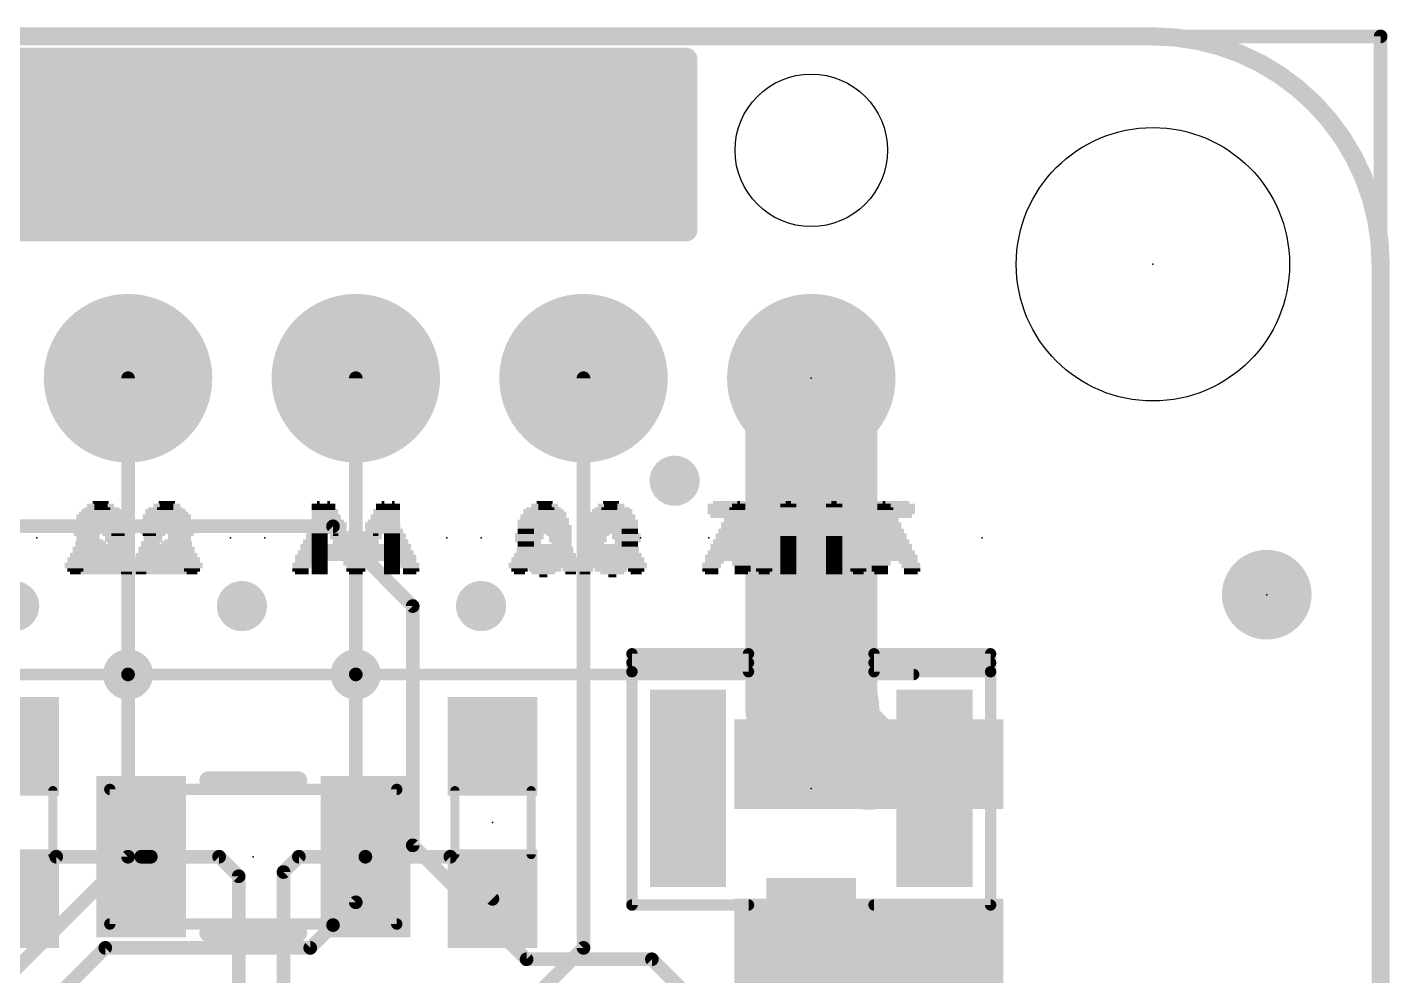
# Model space of a CAD drawing. Extents: x -34 to 73, y -65 to 31.
# Drawn here: x 29.36 to 44.55, y 20.01 to 30.58 of the extents above; entities that cross this region are included whole.
import ezdxf

# ---------------------------------------------------------------- set-up
doc = ezdxf.new("R2010")
doc.units = 0
for name, color, linetype in [('1', 12, 'CONTINUOUS'), ('16', 53, 'CONTINUOUS'), ('17', 254, 'CONTINUOUS'), ('18', 110, 'CONTINUOUS'), ('20', 53, 'CONTINUOUS'), ('21', 41, 'CONTINUOUS'), ('22', 40, 'CONTINUOUS'), ('23', 53, 'CONTINUOUS'), ('24', 53, 'CONTINUOUS'), ('51', 53, 'CONTINUOUS')]:
    doc.layers.add(name, color=color, linetype=linetype)

# ---------------------------------------------------------------- blocks, each defined once
blk = doc.blocks.new('RECT')
blk.add_solid([(-0.5, -0.5), (0.5, -0.5), (-0.5, 0.5), (0.5, 0.5)])
blk = doc.blocks.new('PIE')
at = {"const_width": 0.5}
blk.add_lwpolyline([(0, -0.25, 1), (0, 0.25, 1), (0, -0.25)], format="xyb", dxfattribs=at)
blk = doc.blocks.new('ROUNDP')
at = {"const_width": 0.5}
blk.add_lwpolyline([(0, -0.25, 1), (0, 0.25, 1), (0, -0.25)], format="xyb", dxfattribs=at)
blk = doc.blocks.new('ROUNDV')
at = {"const_width": 0.5}
blk.add_lwpolyline([(0, -0.25, 1), (0, 0.25, 1), (0, -0.25)], format="xyb", dxfattribs=at)

msp = doc.modelspace()

# ---------------------------------------------------------------- linework, layer by layer
at = {"layer": '1'}
for points, const_width in [([(44.45, 30.48), (0, 30.48)], 0.1524), ([(44.45, 0), (44.45, 30.48)], 0.1524), ([(38.1, 23.623), (38.1, 26.67)], 1.4732), ([(30.48, 23.368), (30.48, 26.67)], 0.1524), ([(33.02, 23.368), (33.02, 26.67)], 0.1524), ([(35.56, 20.32), (35.56, 26.67)], 0.1524), ([(29.679, 21.336), (29.21, 20.867)], 0.1524), ([(30.627, 21.336), (29.679, 21.336)], 0.1524), ([(30.734, 21.336), (30.627, 21.336)], 0.1524), ([(31.496, 21.336), (30.734, 21.336)], 0.1524), ([(31.714, 21.118), (31.496, 21.336)], 0.1524), ([(32.214, 21.165), (32.385, 21.336)], 0.1524), ([(32.385, 21.336), (33.127, 21.336)], 0.1524), ([(33.127, 21.336), (34.075, 21.336)], 0.1524), ([(34.075, 21.336), (34.544, 20.867)], 0.1524), ([(31.714, 18.767), (31.714, 21.118)], 0.1524), ([(32.214, 18.767), (32.214, 21.165)], 0.1524), ([(34.925, 19.685), (35.56, 20.32)], 0.1524)]:
    msp.add_lwpolyline(points, dxfattribs=dict(at, const_width=const_width))
for points, const_width in [([(44.4881, 30.48, 1), (44.4119, 30.48)], 0.0762), ([(44.45, 30.4419, 1), (44.45, 30.5181)], 0.0762), ([(38.4683, 26.67, 1), (37.7317, 26.67)], 0.7366), ([(30.5181, 26.67, 1), (30.4419, 26.67)], 0.0762), ([(33.0581, 26.67, 1), (32.9819, 26.67)], 0.0762), ([(35.5981, 26.67, 1), (35.5219, 26.67)], 0.0762), ([(37.7317, 23.623, 1), (38.4683, 23.623)], 0.7366), ([(30.4419, 23.368, 1), (30.5181, 23.368)], 0.0762), ([(32.9819, 23.368, 1), (33.0581, 23.368)], 0.0762), ([(29.679, 21.3741, 1), (29.679, 21.2979)], 0.0762), ([(29.7059, 21.3091, 1), (29.6521, 21.3629)], 0.0762), ([(30.627, 21.3741, 1), (30.627, 21.2979)], 0.0762), ([(30.627, 21.2979, 1), (30.627, 21.3741)], 0.0762), ([(30.734, 21.3741, 1), (30.734, 21.2979)], 0.0762), ([(30.734, 21.2979, 1), (30.734, 21.3741)], 0.0762), ([(31.5229, 21.3629, 1), (31.4691, 21.3091)], 0.0762), ([(31.496, 21.2979, 1), (31.496, 21.3741)], 0.0762), ([(32.385, 21.3741, 1), (32.385, 21.2979)], 0.0762), ([(32.4119, 21.3091, 1), (32.3581, 21.3629)], 0.0762), ([(33.127, 21.3741, 1), (33.127, 21.2979)], 0.0762), ([(33.127, 21.2979, 1), (33.127, 21.3741)], 0.0762), ([(34.1019, 21.3629, 1), (34.0481, 21.3091)], 0.0762), ([(34.075, 21.2979, 1), (34.075, 21.3741)], 0.0762), ([(31.7521, 21.118, 1), (31.6759, 21.118)], 0.0762), ([(31.6871, 21.0911, 1), (31.7409, 21.1449)], 0.0762), ([(32.2521, 21.165, 1), (32.1759, 21.165)], 0.0762), ([(32.1871, 21.1919, 1), (32.2409, 21.1381)], 0.0762), ([(34.5171, 20.8401, 1), (34.5709, 20.8939)], 0.0762), ([(35.5869, 20.2931, 1), (35.5331, 20.3469)], 0.0762), ([(35.5219, 20.32, 1), (35.5981, 20.32)], 0.0762)]:
    msp.add_lwpolyline(points, format="xyb", dxfattribs=dict(at, const_width=const_width))
at = {"layer": '16'}
for points, const_width in [([(0, 30.48), (44.45, 30.48)], 0.1524), ([(44.45, 30.48), (44.45, 0)], 0.1524), ([(38.1, 26.67), (38.1, 23.009)], 1.4732), ([(32.766, 25.019), (22.098, 25.019)], 0.1524), ([(33.655, 24.13), (32.766, 25.019)], 0.1524), ([(33.655, 21.463), (33.655, 24.13)], 0.1524), ([(38.1, 23.009), (38.122, 22.987)], 1.4732), ([(30.48, 21.336), (30.48, 23.368)], 0.1524), ([(33.02, 20.828), (33.02, 23.368)], 0.1524), ([(38.742, 22.367), (38.122, 22.987)], 1.016), ([(34.925, 20.193), (33.655, 21.463)], 0.1524), ([(28.829, 19.685), (30.48, 21.336)], 0.1524), ([(32.766, 20.574), (33.02, 20.828)], 0.1524), ([(32.512, 20.32), (32.766, 20.574)], 0.1524), ([(29.591, 19.685), (30.226, 20.32)], 0.1524), ([(30.226, 20.32), (32.512, 20.32)], 0.1524), ([(36.322, 20.193), (34.925, 20.193)], 0.1524), ([(36.703, 19.812), (36.322, 20.193)], 0.1524)]:
    msp.add_lwpolyline(points, dxfattribs=dict(at, const_width=const_width))
for points, const_width in [([(44.4881, 30.48, 1), (44.4119, 30.48)], 0.0762), ([(44.45, 30.4419, 1), (44.45, 30.5181)], 0.0762), ([(38.4683, 26.67, 1), (37.7317, 26.67)], 0.7366), ([(32.7929, 25.0459, 1), (32.7391, 24.9921)], 0.0762), ([(32.766, 24.9809, 1), (32.766, 25.0571)], 0.0762), ([(33.6931, 24.13, 1), (33.6169, 24.13)], 0.0762), ([(33.6281, 24.1031, 1), (33.6819, 24.1569)], 0.0762), ([(38.3604, 23.2694, 1), (37.8396, 22.7486)], 0.7366), ([(37.8616, 22.7266, 1), (38.3824, 23.2474)], 0.7366), ([(30.5181, 23.368, 1), (30.4419, 23.368)], 0.0762), ([(33.0581, 23.368, 1), (32.9819, 23.368)], 0.0762), ([(38.3016, 23.1666, 1), (37.9424, 22.8074)], 0.508), ([(37.7317, 23.009, 1), (38.4683, 23.009)], 0.7366), ([(38.5624, 22.1874, 1), (38.9216, 22.5466)], 0.508), ([(33.6169, 21.463, 1), (33.6931, 21.463)], 0.0762), ([(33.6819, 21.4899, 1), (33.6281, 21.4361)], 0.0762), ([(30.4419, 21.336, 1), (30.5181, 21.336)], 0.0762), ([(30.5069, 21.3091, 1), (30.4531, 21.3629)], 0.0762), ([(32.9819, 20.828, 1), (33.0581, 20.828)], 0.0762), ([(33.0469, 20.8011, 1), (32.9931, 20.8549)], 0.0762), ([(32.7391, 20.6009, 1), (32.7929, 20.5471)], 0.0762), ([(32.7929, 20.5471, 1), (32.7391, 20.6009)], 0.0762), ([(30.226, 20.3581, 1), (30.226, 20.2819)], 0.0762), ([(30.2529, 20.2931, 1), (30.1991, 20.3469)], 0.0762), ([(32.4851, 20.3469, 1), (32.5389, 20.2931)], 0.0762), ([(32.512, 20.2819, 1), (32.512, 20.3581)], 0.0762), ([(34.925, 20.2311, 1), (34.925, 20.1549)], 0.0762), ([(34.8981, 20.1661, 1), (34.9519, 20.2199)], 0.0762), ([(36.3489, 20.2199, 1), (36.2951, 20.1661)], 0.0762), ([(36.322, 20.1549, 1), (36.322, 20.2311)], 0.0762)]:
    msp.add_lwpolyline(points, format="xyb", dxfattribs=dict(at, const_width=const_width))
at = {"layer": '20', "const_width": 0.2032}
for points in [[(38.1, 30.48), (9.652, 30.48)], [(38.1, 30.48), (41.91, 30.48)], [(44.45, 27.94), (44.45, 26.67)], [(44.45, 2.54), (44.45, 26.67)]]:
    msp.add_lwpolyline(points, dxfattribs=at)
at = {"layer": '20'}
for points, const_width in [([(38.1, 30.5308, 1), (38.1, 30.4292)], 0.1016), ([(38.1, 30.4292, 1), (38.1, 30.5308)], 0.1016), ([(44.45, 27.94, 0.4142), (41.91, 30.48)], 0.2032), ([(41.91, 30.5308, 1), (41.91, 30.4292)], 0.1016), ([(41.91, 30.4292, 1), (41.91, 30.5308)], 0.1016), ([(44.5008, 27.94, 1), (44.3992, 27.94)], 0.1016), ([(44.3992, 27.94, 1), (44.5008, 27.94)], 0.1016), ([(44.5008, 26.67, 1), (44.3992, 26.67)], 0.1016), ([(44.3992, 26.67, 1), (44.5008, 26.67)], 0.1016)]:
    msp.add_lwpolyline(points, format="xyb", dxfattribs=dict(at, const_width=const_width))
for centre, radius in [((38.1, 29.21), 0.85), ((41.91, 27.94), 1.524)]:
    msp.add_circle(centre, radius, dxfattribs=at)
at = {"layer": '21'}
for points, const_width in [([(11.811, 30.226), (36.703, 30.226)], 0.254), ([(36.703, 30.226), (36.703, 28.321)], 0.254), ([(11.811, 29.972), (36.703, 29.972)], 0.254), ([(11.811, 29.718), (36.703, 29.718)], 0.254), ([(11.811, 29.464), (36.703, 29.464)], 0.254), ([(11.811, 29.21), (36.703, 29.21)], 0.254), ([(11.811, 28.956), (36.703, 28.956)], 0.254), ([(11.811, 28.702), (36.703, 28.702)], 0.254), ([(11.811, 28.448), (36.703, 28.448)], 0.254), ([(36.703, 28.321), (11.811, 28.321)], 0.254), ([(37.4, 23.598), (36.1, 23.598)], 0.127), ([(36.1, 23.598), (36.1, 23.398)], 0.127), ([(37.4, 23.498), (36.1, 23.498)], 0.127), ([(37.4, 23.598), (37.4, 23.398)], 0.127), ([(40.1, 23.598), (38.8, 23.598)], 0.127), ([(38.8, 23.598), (38.8, 23.398)], 0.127), ([(40.1, 23.498), (38.8, 23.498)], 0.127), ([(40.1, 23.598), (40.1, 23.398)], 0.127), ([(37.4, 23.398), (36.1, 23.398)], 0.127), ([(36.1, 23.398), (36.1, 20.798)], 0.127), ([(40.1, 23.398), (38.8, 23.398)], 0.127), ([(40.1, 20.798), (40.1, 23.398)], 0.127), ([(31.377, 22.186), (32.377, 22.186)], 0.2032), ([(37.4, 20.798), (36.1, 20.798)], 0.127), ([(40.1, 20.798), (38.8, 20.798)], 0.127), ([(32.377, 20.486), (31.377, 20.486)], 0.2032)]:
    msp.add_lwpolyline(points, dxfattribs=dict(at, const_width=const_width))
for points, const_width in [([(36.7665, 30.226, 1), (36.6395, 30.226)], 0.127), ([(36.703, 30.1625, 1), (36.703, 30.2895)], 0.127), ([(36.703, 29.9085, 1), (36.703, 30.0355)], 0.127), ([(36.703, 29.6545, 1), (36.703, 29.7815)], 0.127), ([(36.703, 29.4005, 1), (36.703, 29.5275)], 0.127), ([(36.703, 29.1465, 1), (36.703, 29.2735)], 0.127), ([(36.703, 28.8925, 1), (36.703, 29.0195)], 0.127), ([(36.703, 28.6385, 1), (36.703, 28.7655)], 0.127), ([(36.703, 28.3845, 1), (36.703, 28.5115)], 0.127), ([(36.703, 28.2575, 1), (36.703, 28.3845)], 0.127), ([(36.6395, 28.321, 1), (36.7665, 28.321)], 0.127), ([(36.1318, 23.598, 1), (36.0682, 23.598)], 0.0635), ([(36.1, 23.6298, 1), (36.1, 23.5663)], 0.0635), ([(36.1, 23.5297, 1), (36.1, 23.4663)], 0.0635), ([(37.4318, 23.598, 1), (37.3682, 23.598)], 0.0635), ([(37.4, 23.5663, 1), (37.4, 23.6298)], 0.0635), ([(37.4, 23.4663, 1), (37.4, 23.5297)], 0.0635), ([(38.8, 23.6298, 1), (38.8, 23.5663)], 0.0635), ([(38.8318, 23.598, 1), (38.7683, 23.598)], 0.0635), ([(38.8, 23.5297, 1), (38.8, 23.4663)], 0.0635), ([(40.1318, 23.598, 1), (40.0682, 23.598)], 0.0635), ([(40.1, 23.5663, 1), (40.1, 23.6298)], 0.0635), ([(40.1, 23.4663, 1), (40.1, 23.5297)], 0.0635), ([(36.1318, 23.398, 1), (36.0682, 23.398)], 0.0635), ([(36.0682, 23.398, 1), (36.1318, 23.398)], 0.0635), ([(36.1, 23.4297, 1), (36.1, 23.3663)], 0.0635), ([(37.3682, 23.398, 1), (37.4318, 23.398)], 0.0635), ([(37.4, 23.3663, 1), (37.4, 23.4297)], 0.0635), ([(38.8, 23.4297, 1), (38.8, 23.3663)], 0.0635), ([(38.7683, 23.398, 1), (38.8318, 23.398)], 0.0635), ([(40.1318, 23.398, 1), (40.0682, 23.398)], 0.0635), ([(40.0682, 23.398, 1), (40.1318, 23.398)], 0.0635), ([(40.1, 23.3663, 1), (40.1, 23.4297)], 0.0635), ([(31.377, 22.2368, 1), (31.377, 22.1352)], 0.1016), ([(32.377, 22.1352, 1), (32.377, 22.2368)], 0.1016), ([(36.0682, 20.798, 1), (36.1318, 20.798)], 0.0635), ([(36.1, 20.8298, 1), (36.1, 20.7663)], 0.0635), ([(37.4, 20.7663, 1), (37.4, 20.8298)], 0.0635), ([(38.8, 20.8298, 1), (38.8, 20.7663)], 0.0635), ([(40.0682, 20.798, 1), (40.1318, 20.798)], 0.0635), ([(40.1, 20.7663, 1), (40.1, 20.8298)], 0.0635), ([(31.377, 20.5368, 1), (31.377, 20.4352)], 0.1016), ([(32.377, 20.4352, 1), (32.377, 20.5368)], 0.1016)]:
    msp.add_lwpolyline(points, format="xyb", dxfattribs=dict(at, const_width=const_width))
at = {"layer": '22'}
for points, const_width in [([(36.703, 30.226), (11.811, 30.226)], 0.254), ([(36.703, 28.321), (36.703, 30.226)], 0.254), ([(11.811, 29.972), (36.703, 29.972)], 0.254), ([(11.811, 29.718), (36.703, 29.718)], 0.254), ([(11.811, 29.464), (36.703, 29.464)], 0.254), ([(11.811, 29.21), (36.703, 29.21)], 0.254), ([(11.811, 28.956), (36.703, 28.956)], 0.254), ([(11.811, 28.702), (36.703, 28.702)], 0.254), ([(11.811, 28.448), (36.703, 28.448)], 0.254), ([(11.811, 28.321), (36.703, 28.321)], 0.254), ([(23.242, 23.367), (39.242, 23.367)], 0.127)]:
    msp.add_lwpolyline(points, dxfattribs=dict(at, const_width=const_width))
for points, const_width in [([(36.7665, 30.226, 1), (36.6395, 30.226)], 0.127), ([(36.703, 30.1625, 1), (36.703, 30.2895)], 0.127), ([(36.703, 29.9085, 1), (36.703, 30.0355)], 0.127), ([(36.703, 29.6545, 1), (36.703, 29.7815)], 0.127), ([(36.703, 29.4005, 1), (36.703, 29.5275)], 0.127), ([(36.703, 29.1465, 1), (36.703, 29.2735)], 0.127), ([(36.703, 28.8925, 1), (36.703, 29.0195)], 0.127), ([(36.703, 28.6385, 1), (36.703, 28.7655)], 0.127), ([(36.703, 28.3845, 1), (36.703, 28.5115)], 0.127), ([(36.703, 28.2575, 1), (36.703, 28.3845)], 0.127), ([(36.6395, 28.321, 1), (36.7665, 28.321)], 0.127), ([(39.242, 23.3353, 1), (39.242, 23.3987)], 0.0635)]:
    msp.add_lwpolyline(points, format="xyb", dxfattribs=dict(at, const_width=const_width))
at = {"layer": '23'}
for p in [(41.91, 27.94), (38.1, 26.67), (31.623, 24.892), (34.036, 24.892), (36.195, 24.892), (43.18, 24.257), (38.1, 22.098), (34.544, 21.717), (31.877, 21.336)]:
    msp.add_point(p, dxfattribs=at)
at = {"layer": '24'}
for p in [(29.464, 24.892), (32.004, 24.892), (34.417, 24.892), (36.957, 24.892), (40.005, 24.892), (43.18, 24.257)]:
    msp.add_point(p, dxfattribs=at)
at = {"layer": '51'}
for points, const_width in [([(29.642, 22.073), (29.642, 21.361)], 0.1016), ([(30.277, 22.086), (33.477, 22.086)], 0.127), ([(30.277, 20.586), (30.277, 22.086)], 0.127), ([(33.477, 22.086), (33.477, 20.586)], 0.127), ([(34.125, 22.073), (34.125, 21.361)], 0.1016), ([(34.976, 22.073), (34.976, 21.361)], 0.1016), ([(33.477, 20.586), (30.277, 20.586)], 0.127)]:
    msp.add_lwpolyline(points, dxfattribs=dict(at, const_width=const_width))
for points, const_width in [([(29.6674, 22.073, 1), (29.6166, 22.073)], 0.0508), ([(30.277, 22.1178, 1), (30.277, 22.0543)], 0.0635), ([(30.3087, 22.086, 1), (30.2453, 22.086)], 0.0635), ([(33.5088, 22.086, 1), (33.4453, 22.086)], 0.0635), ([(33.477, 22.0543, 1), (33.477, 22.1178)], 0.0635), ([(34.1504, 22.073, 1), (34.0996, 22.073)], 0.0508), ([(35.0014, 22.073, 1), (34.9506, 22.073)], 0.0508), ([(29.6166, 21.361, 1), (29.6674, 21.361)], 0.0508), ([(34.0996, 21.361, 1), (34.1504, 21.361)], 0.0508), ([(34.9506, 21.361, 1), (35.0014, 21.361)], 0.0508), ([(30.277, 20.6178, 1), (30.277, 20.5543)], 0.0635), ([(30.2453, 20.586, 1), (30.3087, 20.586)], 0.0635), ([(33.4453, 20.586, 1), (33.5088, 20.586)], 0.0635), ([(33.477, 20.5543, 1), (33.477, 20.6178)], 0.0635)]:
    msp.add_lwpolyline(points, format="xyb", dxfattribs=dict(at, const_width=const_width))

# ---------------------------------------------------------------- block references
at = {"layer": '1'}
msp.add_blockref('PIE', (43.18, 24.257), dxfattribs=at)
for p, xscale, rotation in [((38.1, 23.623), 1.05, 90), ((29.21, 22.567), 1.1, 270), ((34.544, 22.567), 1.1, 270), ((29.21, 20.867), 1.1, 270), ((34.544, 20.867), 1.1, 270), ((38.1, 20.573), 1.05, 90)]:
    msp.add_blockref('RECT', p, dxfattribs=dict(at, xscale=xscale, rotation=rotation))
at = {"layer": '1', "xscale": 2.2, "yscale": 0.85, "rotation": 90}
for p in [(36.725, 22.098), (39.475, 22.098)]:
    msp.add_blockref('RECT', p, dxfattribs=at)
at = {"layer": '1', "yscale": 1.8}
for p in [(30.627, 21.336), (33.127, 21.336)]:
    msp.add_blockref('RECT', p, dxfattribs=at)
at = {"layer": '16'}
msp.add_blockref('PIE', (43.18, 24.257), dxfattribs=at)
at = {"layer": '16', "xscale": 3}
for p in [(38.742, 22.367), (38.742, 20.367)]:
    msp.add_blockref('RECT', p, dxfattribs=at)
at = {"layer": '17', "xscale": 1.8796, "yscale": 1.8796, "rotation": 90}
for p in [(30.48, 29.21), (30.48, 29.21), (33.02, 29.21), (33.02, 29.21), (35.56, 29.21), (35.56, 29.21), (30.48, 26.67), (30.48, 26.67), (33.02, 26.67), (33.02, 26.67), (35.56, 26.67), (35.56, 26.67), (38.1, 26.67), (38.1, 26.67)]:
    msp.add_blockref('ROUNDP', p, dxfattribs=at)
at = {"layer": '18', "xscale": 0.5588, "yscale": 0.5588}
for p in [(36.576, 25.527), (36.576, 25.527), (29.21, 24.13), (29.21, 24.13), (31.75, 24.13), (31.75, 24.13), (34.417, 24.13), (34.417, 24.13), (30.48, 23.368), (30.48, 23.368), (33.02, 23.368), (33.02, 23.368)]:
    msp.add_blockref('ROUNDV', p, dxfattribs=at)
at = {"layer": '21'}
for p, xscale, yscale in [((30.178, 25.252), 0.15, 0.04), ((30.193, 25.217), 0.18, 0.03), ((30.178, 25.287), 0.03, 0.03), ((30.898, 25.217), 0.39, 0.03), ((30.913, 25.252), 0.3, 0.04), ((30.913, 25.287), 0.18, 0.03), ((32.703, 25.217), 0.18, 0.03), ((32.718, 25.252), 0.15, 0.04), ((32.718, 25.287), 0.03, 0.03), ((33.423, 25.217), 0.18, 0.03), ((33.438, 25.252), 0.15, 0.04), ((33.438, 25.287), 0.03, 0.03), ((35.131, 25.252), 0.15, 0.04), ((35.146, 25.217), 0.18, 0.03), ((35.131, 25.287), 0.03, 0.03), ((35.881, 25.217), 0.39, 0.03), ((35.866, 25.252), 0.3, 0.04), ((35.866, 25.287), 0.18, 0.03), ((37.275, 25.217), 0.18, 0.03), ((37.29, 25.252), 0.15, 0.04), ((37.29, 25.287), 0.03, 0.03), ((37.845, 25.252), 0.18, 0.04), ((37.86, 25.217), 0.21, 0.03), ((37.845, 25.287), 0.06, 0.03), ((38.34, 25.217), 0.21, 0.03), ((38.355, 25.252), 0.18, 0.04), ((38.34, 25.287), 0.03, 0.03), ((38.865, 25.217), 0.78, 0.03), ((38.88, 25.252), 0.75, 0.04), ((38.865, 25.287), 0.66, 0.03), ((30.178, 25.077), 0.33, 0.03), ((30.178, 25.132), 0.27, 0.04), ((30.193, 25.097), 0.3, 0.03), ((30.178, 25.197), 0.21, 0.03), ((30.193, 25.167), 0.24, 0.03), ((30.733, 25.077), 0.24, 0.03), ((30.913, 25.132), 0.54, 0.04), ((30.913, 25.097), 0.54, 0.03), ((30.898, 25.197), 0.45, 0.03), ((30.913, 25.167), 0.48, 0.03), ((31.093, 25.077), 0.24, 0.03), ((32.703, 25.097), 0.3, 0.03), ((32.718, 25.077), 0.33, 0.03), ((32.703, 25.167), 0.24, 0.03), ((32.718, 25.132), 0.27, 0.04), ((32.718, 25.197), 0.21, 0.03), ((33.333, 25.077), 0.36, 0.03), ((33.348, 25.097), 0.33, 0.03), ((33.363, 25.132), 0.3, 0.04), ((33.378, 25.167), 0.27, 0.03), ((33.393, 25.197), 0.24, 0.03), ((35.131, 25.077), 0.33, 0.03), ((35.131, 25.132), 0.27, 0.04), ((35.146, 25.097), 0.3, 0.03), ((35.131, 25.197), 0.21, 0.03), ((35.146, 25.167), 0.24, 0.03), ((35.866, 25.097), 0.54, 0.03), ((35.701, 25.077), 0.21, 0.03), ((35.866, 25.167), 0.48, 0.03), ((35.881, 25.132), 0.51, 0.04), ((35.881, 25.197), 0.45, 0.03), ((36.046, 25.077), 0.24, 0.03), ((37.275, 25.097), 0.3, 0.03), ((37.29, 25.077), 0.33, 0.03), ((37.275, 25.167), 0.24, 0.03), ((37.29, 25.132), 0.27, 0.04), ((37.29, 25.197), 0.21, 0.03), ((37.86, 25.197), 0.21, 0.03), ((37.875, 25.167), 0.24, 0.03), ((37.89, 25.132), 0.27, 0.04), ((37.905, 25.097), 0.3, 0.03), ((37.905, 25.077), 0.3, 0.03), ((38.34, 25.197), 0.21, 0.03), ((38.34, 25.167), 0.21, 0.03), ((38.34, 25.132), 0.21, 0.04), ((38.34, 25.097), 0.21, 0.03), ((38.34, 25.077), 0.21, 0.03), ((38.865, 25.197), 0.78, 0.03), ((38.88, 25.167), 0.75, 0.03), ((38.865, 25.132), 0.72, 0.04), ((38.88, 25.097), 0.21, 0.03), ((38.88, 25.077), 0.21, 0.03), ((30.178, 24.947), 0.45, 0.03), ((30.058, 24.927), 0.21, 0.03), ((30.178, 25.012), 0.39, 0.04), ((30.193, 24.977), 0.42, 0.03), ((30.193, 25.047), 0.36, 0.03), ((30.313, 24.927), 0.24, 0.03), ((30.718, 25.047), 0.21, 0.03), ((30.718, 25.012), 0.21, 0.04), ((30.718, 24.977), 0.21, 0.03), ((30.718, 24.947), 0.21, 0.03), ((30.718, 24.927), 0.15, 0.03), ((31.093, 24.927), 0.24, 0.03), ((31.108, 25.047), 0.21, 0.03), ((31.108, 25.012), 0.21, 0.04), ((31.108, 24.977), 0.21, 0.03), ((31.108, 24.947), 0.21, 0.03), ((32.583, 24.927), 0.24, 0.03), ((32.703, 24.977), 0.42, 0.03), ((32.718, 24.947), 0.45, 0.03), ((32.703, 25.047), 0.36, 0.03), ((32.718, 25.012), 0.39, 0.04), ((32.838, 24.927), 0.21, 0.03), ((33.318, 25.047), 0.39, 0.03), ((33.318, 25.012), 0.39, 0.04), ((33.333, 24.977), 0.36, 0.03), ((33.348, 24.947), 0.33, 0.03), ((33.243, 24.927), 0.06, 0.03), ((33.423, 24.927), 0.18, 0.03), ((35.131, 24.947), 0.45, 0.03), ((35.011, 24.927), 0.21, 0.03), ((35.131, 25.012), 0.39, 0.04), ((35.146, 24.977), 0.42, 0.03), ((35.146, 25.047), 0.36, 0.03), ((35.266, 24.927), 0.24, 0.03), ((35.671, 25.012), 0.21, 0.04), ((35.671, 24.977), 0.21, 0.03), ((35.671, 24.947), 0.21, 0.03), ((35.671, 24.927), 0.21, 0.03), ((35.701, 25.047), 0.21, 0.03), ((36.061, 25.047), 0.21, 0.03), ((36.061, 25.012), 0.21, 0.04), ((36.076, 24.977), 0.18, 0.03), ((36.076, 24.947), 0.18, 0.03), ((36.091, 24.927), 0.21, 0.03), ((37.155, 24.927), 0.24, 0.03), ((37.275, 24.977), 0.42, 0.03), ((37.29, 24.947), 0.45, 0.03), ((37.275, 25.047), 0.36, 0.03), ((37.29, 25.012), 0.39, 0.04), ((37.41, 24.927), 0.21, 0.03), ((37.92, 25.047), 0.33, 0.03), ((37.935, 25.012), 0.36, 0.04), ((37.95, 24.977), 0.39, 0.03), ((37.95, 24.947), 0.39, 0.03), ((37.965, 24.927), 0.42, 0.03), ((38.34, 25.047), 0.21, 0.03), ((38.34, 25.012), 0.21, 0.04), ((38.34, 24.977), 0.21, 0.03), ((38.34, 24.947), 0.21, 0.03), ((38.34, 24.927), 0.21, 0.03), ((38.88, 25.047), 0.21, 0.03), ((38.88, 25.012), 0.21, 0.04), ((38.88, 24.977), 0.21, 0.03), ((38.88, 24.947), 0.21, 0.03), ((38.88, 24.927), 0.21, 0.03), ((30.178, 24.772), 0.63, 0.04), ((30.013, 24.837), 0.24, 0.03), ((30.178, 24.807), 0.57, 0.03), ((30.043, 24.892), 0.24, 0.04), ((30.028, 24.857), 0.21, 0.03), ((30.328, 24.892), 0.21, 0.04), ((30.328, 24.857), 0.21, 0.03), ((30.358, 24.837), 0.21, 0.03), ((30.913, 24.772), 0.36, 0.04), ((30.958, 24.807), 0.33, 0.03), ((31.003, 24.837), 0.3, 0.03), ((31.033, 24.857), 0.3, 0.03), ((31.063, 24.892), 0.24, 0.04), ((32.703, 24.807), 0.6, 0.03), ((32.718, 24.772), 0.63, 0.04), ((32.553, 24.857), 0.24, 0.03), ((32.538, 24.837), 0.21, 0.03), ((32.568, 24.892), 0.21, 0.04), ((32.853, 24.892), 0.24, 0.04), ((32.868, 24.857), 0.21, 0.03), ((32.883, 24.837), 0.24, 0.03), ((33.423, 24.892), 0.18, 0.04), ((33.423, 24.857), 0.18, 0.03), ((33.423, 24.837), 0.18, 0.03), ((33.423, 24.807), 0.18, 0.03), ((33.423, 24.772), 0.18, 0.04), ((35.131, 24.772), 0.63, 0.04), ((34.966, 24.837), 0.24, 0.03), ((35.131, 24.807), 0.57, 0.03), ((34.996, 24.892), 0.24, 0.04), ((34.981, 24.857), 0.21, 0.03), ((35.281, 24.892), 0.21, 0.04), ((35.281, 24.857), 0.21, 0.03), ((35.311, 24.837), 0.21, 0.03), ((35.671, 24.892), 0.21, 0.04), ((35.671, 24.857), 0.21, 0.03), ((35.671, 24.837), 0.21, 0.03), ((35.671, 24.807), 0.21, 0.03), ((35.671, 24.772), 0.21, 0.04), ((36.061, 24.772), 0.21, 0.04), ((36.091, 24.892), 0.21, 0.04), ((36.091, 24.857), 0.21, 0.03), ((36.076, 24.837), 0.18, 0.03), ((36.076, 24.807), 0.18, 0.03), ((37.275, 24.807), 0.6, 0.03), ((37.29, 24.772), 0.63, 0.04), ((37.125, 24.857), 0.24, 0.03), ((37.11, 24.837), 0.21, 0.03), ((37.14, 24.892), 0.21, 0.04), ((37.425, 24.892), 0.24, 0.04), ((37.44, 24.857), 0.21, 0.03), ((37.455, 24.837), 0.24, 0.03), ((37.845, 24.892), 0.18, 0.04), ((37.845, 24.857), 0.18, 0.03), ((37.845, 24.837), 0.18, 0.03), ((37.845, 24.807), 0.18, 0.03), ((37.845, 24.772), 0.18, 0.04), ((38.085, 24.892), 0.24, 0.04), ((38.22, 24.857), 0.45, 0.03), ((38.235, 24.837), 0.42, 0.03), ((38.235, 24.807), 0.42, 0.03), ((38.25, 24.772), 0.39, 0.04), ((38.34, 24.892), 0.21, 0.04), ((38.88, 24.892), 0.21, 0.04), ((38.88, 24.857), 0.21, 0.03), ((38.88, 24.837), 0.21, 0.03), ((38.88, 24.807), 0.21, 0.03), ((38.88, 24.772), 0.21, 0.04), ((30.178, 24.652), 0.75, 0.04), ((29.908, 24.617), 0.21, 0.03), ((30.178, 24.707), 0.69, 0.03), ((30.178, 24.687), 0.69, 0.03), ((30.178, 24.737), 0.63, 0.03), ((30.448, 24.617), 0.21, 0.03), ((30.928, 24.617), 0.63, 0.03), ((30.898, 24.687), 0.51, 0.03), ((30.928, 24.652), 0.57, 0.04), ((30.838, 24.707), 0.33, 0.03), ((30.883, 24.737), 0.36, 0.03), ((32.703, 24.687), 0.72, 0.03), ((32.718, 24.652), 0.75, 0.04), ((32.448, 24.617), 0.21, 0.03), ((32.703, 24.737), 0.66, 0.03), ((32.718, 24.707), 0.69, 0.03), ((32.988, 24.617), 0.21, 0.03), ((33.423, 24.737), 0.18, 0.03), ((33.423, 24.707), 0.18, 0.03), ((33.423, 24.687), 0.18, 0.03), ((33.423, 24.652), 0.18, 0.04), ((33.423, 24.617), 0.18, 0.03), ((35.131, 24.652), 0.75, 0.04), ((34.861, 24.617), 0.21, 0.03), ((35.131, 24.707), 0.69, 0.03), ((35.131, 24.687), 0.69, 0.03), ((35.131, 24.737), 0.63, 0.03), ((35.401, 24.617), 0.21, 0.03), ((35.671, 24.737), 0.21, 0.03), ((35.701, 24.707), 0.21, 0.03), ((35.716, 24.687), 0.24, 0.03), ((35.866, 24.652), 0.54, 0.04), ((35.881, 24.617), 0.51, 0.03), ((36.046, 24.687), 0.24, 0.03), ((36.061, 24.737), 0.21, 0.03), ((36.061, 24.707), 0.21, 0.03), ((37.275, 24.687), 0.72, 0.03), ((37.29, 24.652), 0.75, 0.04), ((37.02, 24.617), 0.21, 0.03), ((37.275, 24.737), 0.66, 0.03), ((37.29, 24.707), 0.69, 0.03), ((37.56, 24.617), 0.21, 0.03), ((37.845, 24.737), 0.18, 0.03), ((37.845, 24.707), 0.18, 0.03), ((37.845, 24.687), 0.18, 0.03), ((37.845, 24.652), 0.18, 0.04), ((37.845, 24.617), 0.18, 0.03), ((38.265, 24.737), 0.36, 0.03), ((38.28, 24.707), 0.33, 0.03), ((38.28, 24.687), 0.33, 0.03), ((38.295, 24.652), 0.3, 0.04), ((38.31, 24.617), 0.27, 0.03), ((38.88, 24.737), 0.21, 0.03), ((38.88, 24.707), 0.21, 0.03), ((38.88, 24.687), 0.21, 0.03), ((38.88, 24.652), 0.21, 0.04), ((38.88, 24.617), 0.21, 0.03), ((29.893, 24.597), 0.24, 0.03), ((29.878, 24.567), 0.21, 0.03), ((29.893, 24.532), 0.18, 0.04), ((29.893, 24.497), 0.12, 0.03), ((30.463, 24.597), 0.24, 0.03), ((30.478, 24.567), 0.21, 0.03), ((30.478, 24.532), 0.21, 0.04), ((30.463, 24.497), 0.12, 0.03), ((30.928, 24.597), 0.63, 0.03), ((30.928, 24.567), 0.63, 0.03), ((30.943, 24.532), 0.6, 0.04), ((30.928, 24.497), 0.57, 0.03), ((32.418, 24.597), 0.21, 0.03), ((32.418, 24.567), 0.21, 0.03), ((32.403, 24.532), 0.18, 0.04), ((32.418, 24.497), 0.15, 0.03), ((32.988, 24.597), 0.21, 0.03), ((33.018, 24.567), 0.21, 0.03), ((33.003, 24.532), 0.18, 0.04), ((33.003, 24.497), 0.12, 0.03), ((33.423, 24.597), 0.18, 0.03), ((33.423, 24.567), 0.18, 0.03), ((33.423, 24.532), 0.18, 0.04), ((33.423, 24.497), 0.18, 0.03), ((34.846, 24.597), 0.24, 0.03), ((34.831, 24.567), 0.21, 0.03), ((34.846, 24.532), 0.18, 0.04), ((34.846, 24.497), 0.12, 0.03), ((35.416, 24.597), 0.24, 0.03), ((35.431, 24.567), 0.21, 0.03), ((35.431, 24.532), 0.21, 0.04), ((35.416, 24.497), 0.12, 0.03), ((35.866, 24.597), 0.48, 0.03), ((35.881, 24.567), 0.45, 0.03), ((35.866, 24.532), 0.36, 0.04), ((35.881, 24.497), 0.27, 0.03), ((35.881, 24.467), 0.09, 0.03), ((36.99, 24.597), 0.21, 0.03), ((36.99, 24.567), 0.21, 0.03), ((36.975, 24.532), 0.18, 0.04), ((36.99, 24.497), 0.15, 0.03), ((37.56, 24.597), 0.21, 0.03), ((37.59, 24.567), 0.21, 0.03), ((37.575, 24.532), 0.18, 0.04), ((37.575, 24.497), 0.12, 0.03), ((37.845, 24.597), 0.18, 0.03), ((37.845, 24.567), 0.18, 0.03), ((37.845, 24.532), 0.18, 0.04), ((37.83, 24.497), 0.15, 0.03), ((38.325, 24.597), 0.24, 0.03), ((38.325, 24.567), 0.24, 0.03), ((38.34, 24.532), 0.21, 0.04), ((38.34, 24.497), 0.15, 0.03), ((38.88, 24.597), 0.21, 0.03), ((38.865, 24.567), 0.18, 0.03), ((38.865, 24.532), 0.18, 0.04), ((38.88, 24.497), 0.15, 0.03)]:
    msp.add_blockref('RECT', p, dxfattribs=dict(at, xscale=xscale, yscale=yscale))
at = {"layer": '22', "rotation": 180}
for p, xscale, yscale in [((30.189, 25.217), 0.39, 0.03), ((30.174, 25.252), 0.3, 0.04), ((30.174, 25.287), 0.18, 0.03), ((30.894, 25.217), 0.18, 0.03), ((30.909, 25.252), 0.15, 0.04), ((30.909, 25.287), 0.03, 0.03), ((32.602, 25.252), 0.15, 0.04), ((32.617, 25.217), 0.18, 0.03), ((32.602, 25.287), 0.03, 0.03), ((33.322, 25.252), 0.15, 0.04), ((33.337, 25.217), 0.18, 0.03), ((33.322, 25.287), 0.03, 0.03), ((35.112, 25.217), 0.39, 0.03), ((35.127, 25.252), 0.3, 0.04), ((35.127, 25.287), 0.18, 0.03), ((35.847, 25.217), 0.18, 0.03), ((35.862, 25.252), 0.15, 0.04), ((35.862, 25.287), 0.03, 0.03), ((37.32, 25.252), 0.75, 0.04), ((37.335, 25.217), 0.78, 0.03), ((37.335, 25.287), 0.66, 0.03), ((37.845, 25.252), 0.18, 0.04), ((37.86, 25.217), 0.21, 0.03), ((37.86, 25.287), 0.03, 0.03), ((38.34, 25.217), 0.21, 0.03), ((38.355, 25.252), 0.18, 0.04), ((38.355, 25.287), 0.06, 0.03), ((38.91, 25.252), 0.15, 0.04), ((38.925, 25.217), 0.18, 0.03), ((38.91, 25.287), 0.03, 0.03), ((29.994, 25.077), 0.24, 0.03), ((30.174, 25.132), 0.54, 0.04), ((30.174, 25.097), 0.54, 0.03), ((30.174, 25.167), 0.48, 0.03), ((30.189, 25.197), 0.45, 0.03), ((30.354, 25.077), 0.24, 0.03), ((30.894, 25.097), 0.3, 0.03), ((30.909, 25.077), 0.33, 0.03), ((30.894, 25.167), 0.24, 0.03), ((30.909, 25.132), 0.27, 0.04), ((30.909, 25.197), 0.21, 0.03), ((32.647, 25.197), 0.24, 0.03), ((32.662, 25.167), 0.27, 0.03), ((32.677, 25.132), 0.3, 0.04), ((32.692, 25.097), 0.33, 0.03), ((32.707, 25.077), 0.36, 0.03), ((33.322, 25.077), 0.33, 0.03), ((33.322, 25.132), 0.27, 0.04), ((33.337, 25.097), 0.3, 0.03), ((33.322, 25.197), 0.21, 0.03), ((33.337, 25.167), 0.24, 0.03), ((34.947, 25.077), 0.24, 0.03), ((35.112, 25.132), 0.51, 0.04), ((35.127, 25.097), 0.54, 0.03), ((35.112, 25.197), 0.45, 0.03), ((35.127, 25.167), 0.48, 0.03), ((35.292, 25.077), 0.21, 0.03), ((35.847, 25.097), 0.3, 0.03), ((35.862, 25.077), 0.33, 0.03), ((35.847, 25.167), 0.24, 0.03), ((35.862, 25.132), 0.27, 0.04), ((35.862, 25.197), 0.21, 0.03), ((37.335, 25.197), 0.78, 0.03), ((37.32, 25.167), 0.75, 0.03), ((37.335, 25.132), 0.72, 0.04), ((37.32, 25.097), 0.21, 0.03), ((37.32, 25.077), 0.21, 0.03), ((37.86, 25.197), 0.21, 0.03), ((37.86, 25.167), 0.21, 0.03), ((37.86, 25.132), 0.21, 0.04), ((37.86, 25.097), 0.21, 0.03), ((37.86, 25.077), 0.21, 0.03), ((38.295, 25.097), 0.3, 0.03), ((38.295, 25.077), 0.3, 0.03), ((38.31, 25.132), 0.27, 0.04), ((38.325, 25.167), 0.24, 0.03), ((38.34, 25.197), 0.21, 0.03), ((38.91, 25.077), 0.33, 0.03), ((38.91, 25.132), 0.27, 0.04), ((38.925, 25.097), 0.3, 0.03), ((38.91, 25.197), 0.21, 0.03), ((38.925, 25.167), 0.24, 0.03), ((29.979, 25.047), 0.21, 0.03), ((29.979, 25.012), 0.21, 0.04), ((29.979, 24.977), 0.21, 0.03), ((29.979, 24.947), 0.21, 0.03), ((29.994, 24.927), 0.24, 0.03), ((30.369, 25.047), 0.21, 0.03), ((30.369, 25.012), 0.21, 0.04), ((30.369, 24.977), 0.21, 0.03), ((30.369, 24.947), 0.21, 0.03), ((30.369, 24.927), 0.15, 0.03), ((30.774, 24.927), 0.24, 0.03), ((30.894, 24.977), 0.42, 0.03), ((30.909, 24.947), 0.45, 0.03), ((30.894, 25.047), 0.36, 0.03), ((30.909, 25.012), 0.39, 0.04), ((31.029, 24.927), 0.21, 0.03), ((32.722, 25.047), 0.39, 0.03), ((32.722, 25.012), 0.39, 0.04), ((32.707, 24.977), 0.36, 0.03), ((32.692, 24.947), 0.33, 0.03), ((32.617, 24.927), 0.18, 0.03), ((32.797, 24.927), 0.06, 0.03), ((33.322, 24.947), 0.45, 0.03), ((33.202, 24.927), 0.21, 0.03), ((33.322, 25.012), 0.39, 0.04), ((33.337, 24.977), 0.42, 0.03), ((33.337, 25.047), 0.36, 0.03), ((33.457, 24.927), 0.24, 0.03), ((34.902, 24.927), 0.21, 0.03), ((34.932, 25.047), 0.21, 0.03), ((34.932, 25.012), 0.21, 0.04), ((34.917, 24.977), 0.18, 0.03), ((34.917, 24.947), 0.18, 0.03), ((35.292, 25.047), 0.21, 0.03), ((35.322, 25.012), 0.21, 0.04), ((35.322, 24.977), 0.21, 0.03), ((35.322, 24.947), 0.21, 0.03), ((35.322, 24.927), 0.21, 0.03), ((35.727, 24.927), 0.24, 0.03), ((35.847, 24.977), 0.42, 0.03), ((35.862, 24.947), 0.45, 0.03), ((35.847, 25.047), 0.36, 0.03), ((35.862, 25.012), 0.39, 0.04), ((35.982, 24.927), 0.21, 0.03), ((37.32, 25.047), 0.21, 0.03), ((37.32, 25.012), 0.21, 0.04), ((37.32, 24.977), 0.21, 0.03), ((37.32, 24.947), 0.21, 0.03), ((37.32, 24.927), 0.21, 0.03), ((37.86, 25.047), 0.21, 0.03), ((37.86, 25.012), 0.21, 0.04), ((37.86, 24.977), 0.21, 0.03), ((37.86, 24.947), 0.21, 0.03), ((37.86, 24.927), 0.21, 0.03), ((38.235, 24.927), 0.42, 0.03), ((38.25, 24.977), 0.39, 0.03), ((38.25, 24.947), 0.39, 0.03), ((38.265, 25.012), 0.36, 0.04), ((38.28, 25.047), 0.33, 0.03), ((38.91, 24.947), 0.45, 0.03), ((38.79, 24.927), 0.21, 0.03), ((38.91, 25.012), 0.39, 0.04), ((38.925, 24.977), 0.42, 0.03), ((38.925, 25.047), 0.36, 0.03), ((39.045, 24.927), 0.24, 0.03), ((30.024, 24.892), 0.24, 0.04), ((30.054, 24.857), 0.3, 0.03), ((30.084, 24.837), 0.3, 0.03), ((30.129, 24.807), 0.33, 0.03), ((30.174, 24.772), 0.36, 0.04), ((30.909, 24.772), 0.63, 0.04), ((30.729, 24.837), 0.21, 0.03), ((30.909, 24.807), 0.57, 0.03), ((30.759, 24.892), 0.21, 0.04), ((30.759, 24.857), 0.21, 0.03), ((31.044, 24.892), 0.24, 0.04), ((31.059, 24.857), 0.21, 0.03), ((31.074, 24.837), 0.24, 0.03), ((32.617, 24.892), 0.18, 0.04), ((32.617, 24.857), 0.18, 0.03), ((32.617, 24.837), 0.18, 0.03), ((32.617, 24.807), 0.18, 0.03), ((32.617, 24.772), 0.18, 0.04), ((33.322, 24.772), 0.63, 0.04), ((33.157, 24.837), 0.24, 0.03), ((33.337, 24.807), 0.6, 0.03), ((33.187, 24.892), 0.24, 0.04), ((33.172, 24.857), 0.21, 0.03), ((33.472, 24.892), 0.21, 0.04), ((33.487, 24.857), 0.24, 0.03), ((33.502, 24.837), 0.21, 0.03), ((34.902, 24.892), 0.21, 0.04), ((34.902, 24.857), 0.21, 0.03), ((34.917, 24.837), 0.18, 0.03), ((34.917, 24.807), 0.18, 0.03), ((34.932, 24.772), 0.21, 0.04), ((35.322, 24.892), 0.21, 0.04), ((35.322, 24.857), 0.21, 0.03), ((35.322, 24.837), 0.21, 0.03), ((35.322, 24.807), 0.21, 0.03), ((35.322, 24.772), 0.21, 0.04), ((35.862, 24.772), 0.63, 0.04), ((35.682, 24.837), 0.21, 0.03), ((35.862, 24.807), 0.57, 0.03), ((35.712, 24.892), 0.21, 0.04), ((35.712, 24.857), 0.21, 0.03), ((35.997, 24.892), 0.24, 0.04), ((36.012, 24.857), 0.21, 0.03), ((36.027, 24.837), 0.24, 0.03), ((37.32, 24.892), 0.21, 0.04), ((37.32, 24.857), 0.21, 0.03), ((37.32, 24.837), 0.21, 0.03), ((37.32, 24.807), 0.21, 0.03), ((37.32, 24.772), 0.21, 0.04), ((37.86, 24.892), 0.21, 0.04), ((37.98, 24.857), 0.45, 0.03), ((37.965, 24.837), 0.42, 0.03), ((37.965, 24.807), 0.42, 0.03), ((37.95, 24.772), 0.39, 0.04), ((38.115, 24.892), 0.24, 0.04), ((38.355, 24.892), 0.18, 0.04), ((38.355, 24.857), 0.18, 0.03), ((38.355, 24.837), 0.18, 0.03), ((38.355, 24.807), 0.18, 0.03), ((38.355, 24.772), 0.18, 0.04), ((38.91, 24.772), 0.63, 0.04), ((38.745, 24.837), 0.24, 0.03), ((38.925, 24.807), 0.6, 0.03), ((38.775, 24.892), 0.24, 0.04), ((38.76, 24.857), 0.21, 0.03), ((39.06, 24.892), 0.21, 0.04), ((39.075, 24.857), 0.24, 0.03), ((39.09, 24.837), 0.21, 0.03), ((30.159, 24.617), 0.63, 0.03), ((30.159, 24.652), 0.57, 0.04), ((30.189, 24.687), 0.51, 0.03), ((30.204, 24.737), 0.36, 0.03), ((30.249, 24.707), 0.33, 0.03), ((30.909, 24.652), 0.75, 0.04), ((30.639, 24.617), 0.21, 0.03), ((30.909, 24.707), 0.69, 0.03), ((30.909, 24.687), 0.69, 0.03), ((30.909, 24.737), 0.63, 0.03), ((31.179, 24.617), 0.21, 0.03), ((32.617, 24.737), 0.18, 0.03), ((32.617, 24.707), 0.18, 0.03), ((32.617, 24.687), 0.18, 0.03), ((32.617, 24.652), 0.18, 0.04), ((32.617, 24.617), 0.18, 0.03), ((33.322, 24.652), 0.75, 0.04), ((33.052, 24.617), 0.21, 0.03), ((33.322, 24.707), 0.69, 0.03), ((33.337, 24.687), 0.72, 0.03), ((33.337, 24.737), 0.66, 0.03), ((33.592, 24.617), 0.21, 0.03), ((34.932, 24.737), 0.21, 0.03), ((34.932, 24.707), 0.21, 0.03), ((34.947, 24.687), 0.24, 0.03), ((35.127, 24.652), 0.54, 0.04), ((35.112, 24.617), 0.51, 0.03), ((35.277, 24.687), 0.24, 0.03), ((35.292, 24.707), 0.21, 0.03), ((35.322, 24.737), 0.21, 0.03), ((35.862, 24.652), 0.75, 0.04), ((35.592, 24.617), 0.21, 0.03), ((35.862, 24.707), 0.69, 0.03), ((35.862, 24.687), 0.69, 0.03), ((35.862, 24.737), 0.63, 0.03), ((36.132, 24.617), 0.21, 0.03), ((37.32, 24.737), 0.21, 0.03), ((37.32, 24.707), 0.21, 0.03), ((37.32, 24.687), 0.21, 0.03), ((37.32, 24.652), 0.21, 0.04), ((37.32, 24.617), 0.21, 0.03), ((37.935, 24.737), 0.36, 0.03), ((37.92, 24.707), 0.33, 0.03), ((37.92, 24.687), 0.33, 0.03), ((37.905, 24.652), 0.3, 0.04), ((37.89, 24.617), 0.27, 0.03), ((38.355, 24.737), 0.18, 0.03), ((38.355, 24.707), 0.18, 0.03), ((38.355, 24.687), 0.18, 0.03), ((38.355, 24.652), 0.18, 0.04), ((38.355, 24.617), 0.18, 0.03), ((38.91, 24.652), 0.75, 0.04), ((38.64, 24.617), 0.21, 0.03), ((38.91, 24.707), 0.69, 0.03), ((38.925, 24.687), 0.72, 0.03), ((38.925, 24.737), 0.66, 0.03), ((39.18, 24.617), 0.21, 0.03), ((30.159, 24.597), 0.63, 0.03), ((30.159, 24.567), 0.63, 0.03), ((30.144, 24.532), 0.6, 0.04), ((30.159, 24.497), 0.57, 0.03), ((30.624, 24.597), 0.24, 0.03), ((30.609, 24.567), 0.21, 0.03), ((30.609, 24.532), 0.21, 0.04), ((30.624, 24.497), 0.12, 0.03), ((31.194, 24.597), 0.24, 0.03), ((31.209, 24.567), 0.21, 0.03), ((31.194, 24.532), 0.18, 0.04), ((31.194, 24.497), 0.12, 0.03), ((32.617, 24.597), 0.18, 0.03), ((32.617, 24.567), 0.18, 0.03), ((32.617, 24.532), 0.18, 0.04), ((32.617, 24.497), 0.18, 0.03), ((33.022, 24.567), 0.21, 0.03), ((33.052, 24.597), 0.21, 0.03), ((33.037, 24.532), 0.18, 0.04), ((33.037, 24.497), 0.12, 0.03), ((33.622, 24.597), 0.21, 0.03), ((33.622, 24.567), 0.21, 0.03), ((33.637, 24.532), 0.18, 0.04), ((33.622, 24.497), 0.15, 0.03), ((35.127, 24.597), 0.48, 0.03), ((35.112, 24.567), 0.45, 0.03), ((35.127, 24.532), 0.36, 0.04), ((35.112, 24.497), 0.27, 0.03), ((35.112, 24.467), 0.09, 0.03), ((35.577, 24.597), 0.24, 0.03), ((35.562, 24.567), 0.21, 0.03), ((35.562, 24.532), 0.21, 0.04), ((35.577, 24.497), 0.12, 0.03), ((36.147, 24.597), 0.24, 0.03), ((36.162, 24.567), 0.21, 0.03), ((36.147, 24.532), 0.18, 0.04), ((36.147, 24.497), 0.12, 0.03), ((37.32, 24.597), 0.21, 0.03), ((37.335, 24.567), 0.18, 0.03), ((37.335, 24.532), 0.18, 0.04), ((37.32, 24.497), 0.15, 0.03), ((37.875, 24.597), 0.24, 0.03), ((37.875, 24.567), 0.24, 0.03), ((37.86, 24.532), 0.21, 0.04), ((37.86, 24.497), 0.15, 0.03), ((38.355, 24.597), 0.18, 0.03), ((38.355, 24.567), 0.18, 0.03), ((38.355, 24.532), 0.18, 0.04), ((38.37, 24.497), 0.15, 0.03), ((38.61, 24.567), 0.21, 0.03), ((38.64, 24.597), 0.21, 0.03), ((38.625, 24.532), 0.18, 0.04), ((38.625, 24.497), 0.12, 0.03), ((39.21, 24.597), 0.21, 0.03), ((39.21, 24.567), 0.21, 0.03), ((39.225, 24.532), 0.18, 0.04), ((39.21, 24.497), 0.15, 0.03)]:
    msp.add_blockref('RECT', p, dxfattribs=dict(at, xscale=xscale, yscale=yscale))
at = {"layer": '51', "xscale": 0.508, "yscale": 0.508}
for p in [(30.48, 29.21), (33.02, 29.21), (35.56, 29.21), (30.48, 26.67), (33.02, 26.67), (35.56, 26.67), (38.1, 26.67)]:
    msp.add_blockref('RECT', p, dxfattribs=at)
at = {"layer": '51', "xscale": 0.5001, "yscale": 0.95, "rotation": 270}
for p in [(29.2151, 22.3052), (34.5491, 22.3052), (29.2151, 21.1367), (34.5491, 21.1367)]:
    msp.add_blockref('RECT', p, dxfattribs=at)

doc.saveas('drawing.dxf')
